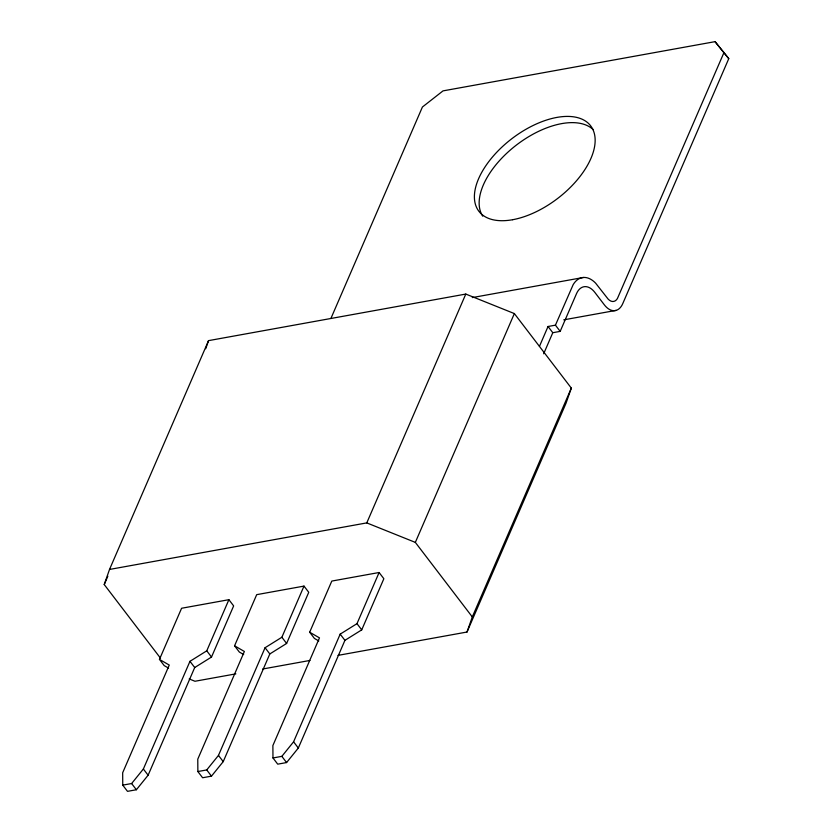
<?xml version="1.0" encoding="UTF-8"?>
<svg xmlns="http://www.w3.org/2000/svg" width="833" height="833" viewBox="0 0 833 833"><rect width="100%" height="100%" fill="white"/><g stroke="black" fill="none" stroke-linecap="round" stroke-linejoin="round"><path stroke-width="1.25" d="M160.53 658.216L104.229 584.547L109.519 569.449L208.542 340.635L465.793 294.07L514.357 313.572L571.323 388.105L566.034 403.203L467.011 632.028L338.021 655.373M205.699 348.756L208.542 340.635M467.011 632.028L472.301 616.93L571.323 388.105M104.229 584.547L107.842 576.207M159.457 659.403L181.594 608.257L228.898 599.687L233.646 605.903L211.509 657.05L194.714 667.535L148.118 775.211L136.373 789.746L127.501 791.35L122.753 785.134L122.67 772.753L169.266 665.067L159.457 659.403L164.205 665.609L168.568 668.128M330.961 318.341L422.414 107.02L443.021 90.88L715.058 41.65L728.771 58.643L622.761 303.618A22.21 12.974 79.7 0 1 604.373 304.868L594.877 292.445A22.21 12.974 79.7 0 0 576.498 293.685L560.182 331.378L552.789 332.711L543.678 353.775M122.753 785.134L131.624 783.53L143.37 769.005L189.966 661.319L206.761 650.833L228.898 599.687M234.562 645.804L256.699 594.658L304.003 586.099L308.751 592.305L286.614 643.461L269.819 653.947L223.223 761.622L211.478 776.148L202.606 777.762L197.869 771.545L197.775 759.155L244.371 651.479L234.562 645.804L239.31 652.02L243.673 654.54M197.869 771.545L206.73 769.942L218.475 755.406L265.071 647.73L281.877 637.245L304.003 586.099M309.668 632.216L331.805 581.07L379.109 572.51L383.857 578.716L361.73 629.863L344.924 640.348L298.329 748.034L286.583 762.559L277.722 764.163L272.974 757.957L272.88 745.566L319.476 637.88L309.668 632.216L314.416 638.432L318.779 640.941M109.519 569.449L366.78 522.895L465.793 294.07M272.974 757.957L281.846 756.354L293.58 741.818L340.176 634.142L356.982 623.657L379.109 572.51M472.301 616.93L415.334 542.387L514.357 313.572M539.44 346.393L548.041 326.494L555.434 325.162L573.166 284.657A31.487 18.399 79.7 0 1 595.605 283.137L608.194 299.172A12.943 7.559 79.7 0 0 617.409 298.547L724.023 52.437M472.29 297.579L583.475 277.462M563.754 319.851L616.149 310.376M235.843 673.866L194.974 681.259L189.195 678.937M262.666 669.014L309.928 660.454M366.78 522.895L415.334 542.387M728.771 58.643L715.058 41.65M555.434 325.162L560.182 331.378M548.041 326.494L552.789 332.711M356.982 623.657L361.73 629.863M340.176 634.142L344.924 640.348M281.877 637.245L286.614 643.461M265.071 647.73L269.819 653.947M293.58 741.818L298.329 748.034M206.761 650.833L211.509 657.05M281.846 756.354L286.583 762.559M189.966 661.319L194.714 667.535M218.475 755.406L223.223 761.622M206.73 769.942L211.478 776.148M143.37 769.005L148.118 775.211M131.624 783.53L136.373 789.746M482.692 216.153A70.347 37.652 -37.4 0 1 515.45 145.796A70.347 37.652 -37.4 0 1 593.211 129.625M512.639 219.714A70.347 37.652 -37.4 0 0 594.491 134.186A70.347 37.652 -37.4 0 0 497.186 151.793A70.347 37.652 -37.4 0 0 512.639 219.714"/></g></svg>
